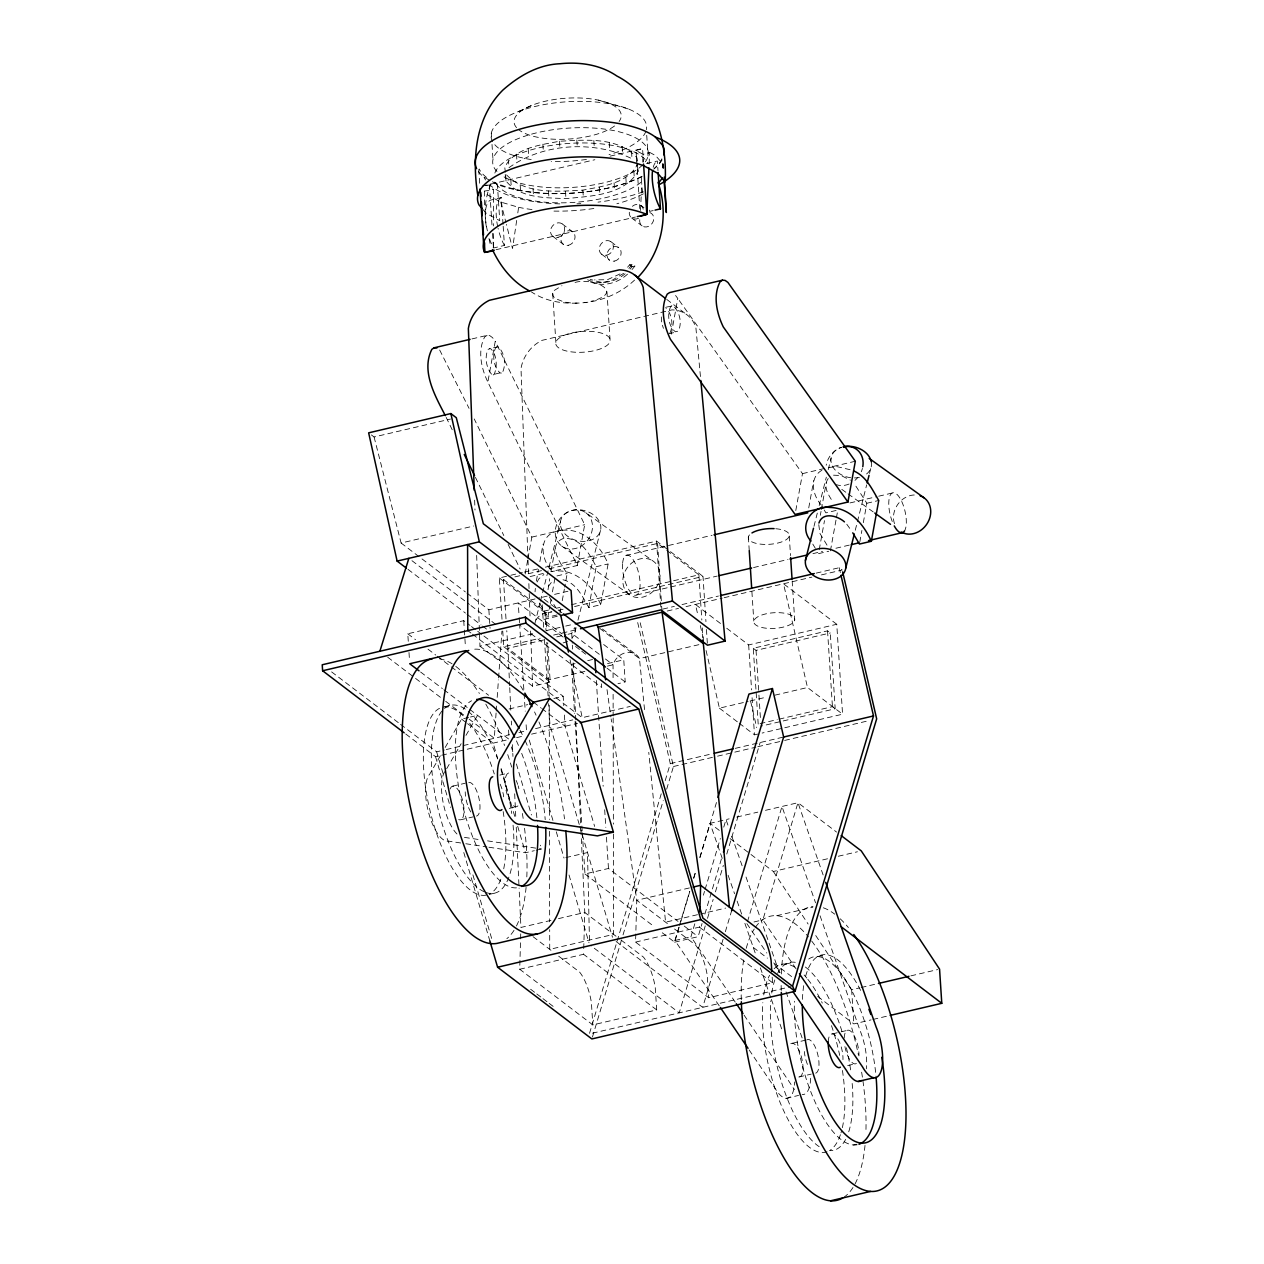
<?xml version="1.0" encoding="UTF-8"?>
<svg xmlns="http://www.w3.org/2000/svg" width="1264" height="1264" viewBox="0 0 1264 1264"><rect width="100%" height="100%" fill="white"/><g stroke="black" fill="none" stroke-linecap="round" stroke-linejoin="round"><path stroke-width="0.75" stroke-dasharray="5 3.75" d="M621.066 940.053L643.471 957.117A32.896 12.229 76.8 0 1 655.242 987.437L656.695 1009.92L592.832 1024.899L519.709 969.251L520.531 940.748M520.594 938.852L520.752 933.148M656.695 1009.92L583.557 954.288L583.668 950.481M583.731 948.585L584.79 912.466L580.934 829.911M772.178 977.135L772.541 982.76L708.693 997.723L635.555 942.091L636.772 900.268L611.144 718.868M772.541 982.76L699.419 927.112L699.529 923.32M640.532 210.519L641.764 183.391M642.744 162.092L643.092 154.35L636.013 150.511L639.774 208.576M649.111 164.004L649.649 152.375L643.092 154.35M496.088 712.975L494.287 738.287L469.213 719.216M496.231 711.032L496.641 705.186M497.194 697.396L498.443 679.858M498.585 677.915L501.919 631.178M535.051 591.789L535.351 588.376M563.001 579.765C576.637 582.973 582.356 596.671 588.803 607.51L600.716 604.713L608.11 563.934C600.021 544.231 581.156 526.029 558.261 530.896C537.579 534.925 540.486 559.652 552.4 571.533M548.007 589.782L549.698 578.738M588.803 607.51L596.197 566.714C589.577 553.901 579.939 536.536 562.891 538.638C546.743 545.321 561.2 564.566 567.173 573.524L564.708 587.128M821.916 470.224C808.77 477.934 812.689 495.14 821.126 504.873M818.772 524.686L819.957 533.455L827.557 546.048M828.204 478.535C822.643 486.371 828.536 495.314 833.039 502.061M516.676 220.442L512.52 248.566L506.39 224.392M517.798 212.937L518.619 207.312L500.749 202.066L487.699 194.988L484.349 191.133L493.371 189.553L493.529 225.908M600.716 604.713C592.626 585.027 573.777 566.825 550.883 571.691L577.3 565.498L487.857 382.076L495.251 341.28L492.518 337.63L489.737 335.608L487.067 335.371L470.082 339.352M525.16 573.998L527.625 560.41M527.973 558.467L531.844 537.105L474.221 418.937M536.347 581.061L538.464 569.4M539.87 561.643L543.03 544.152M551.104 570.965L555.67 545.716M560.837 608.49L559.778 614.32L547.865 617.116L549.982 605.456M550.33 603.513L551.041 599.626M552.447 591.852L555.259 576.321L567.173 573.524M562.243 600.716L564.36 589.071M577.3 565.498L584.695 524.702L495.251 341.28M671.326 334.17L677.788 298.478L675.071 294.828M795.783 510.545L802.482 473.637L677.788 298.478M808.739 507.891L813.668 480.699M820.32 515.285L821.031 511.399M821.379 509.455L826.308 482.263M819.214 549.761L824.491 520.626M830.416 550.851L836.057 519.773M836.405 517.829L837.463 512.015M859.789 542.114L861.906 530.453M863.312 522.68L866.835 503.262L854.164 483.448M534.798 623.831L540.012 603.039M540.486 601.143L560.426 521.716M575.136 631.51L576.084 627.734M577.98 620.166L600.763 529.395M813.984 526.345L817.302 513.105M819.198 505.537L826.324 477.176M828.22 469.608L831.064 458.263M855.27 530.232L866.662 484.855M869.506 473.494L871.402 465.942M661.246 793.839L589.356 1033.92L790.632 986.726M665.212 780.615L670.299 763.598L637.34 621.066M592.437 1037.049L622.473 936.782M623.026 934.886L663.252 800.554M666.665 789.21L673.459 766.505L639.473 619.565M719.248 1005.844L674.944 940.495L678.894 927.27M679.463 925.374L689.654 891.357M693.62 878.132L695.879 870.58M699.845 857.355L710.036 823.338L729.138 818.851M662.273 932.769L674.628 942.186L680.269 923.384M680.822 921.503L689.828 891.42M693.778 878.275L696.022 870.754M699.972 857.592L716.862 801.186M735.221 1002.099L690.934 936.75L694.884 923.526M703.384 895.181L704.506 891.389M705.075 889.508L720.354 838.49M723.751 827.146L726.01 819.578L728.601 827.004M674.628 942.186L698.123 936.671L702.057 923.51M704.885 914.109L722.329 855.839M705.249 925.896L679.21 1012.859L591.11 945.835M707.508 918.343L713.165 899.431M715.44 891.878L723.356 865.398M726.753 854.069L760.154 742.521M723.071 939.294L702.689 1007.345L616.137 941.506M725.346 931.726L731.572 910.933M747.451 921.74L781.974 806.464L815.549 902.812M796.099 968.888L762.871 919.876L797.963 802.719L836.563 832.075M490.938 183.786C484.365 198.385 483.828 215.354 487.398 230.87M575.041 282.425C593.29 277.227 626.438 292.268 590.904 301.385M537.153 581.977L538.669 579.007L543.899 574.472M548.276 586.512L552.795 580.508M637.167 160.891L636.772 157.589C617.985 136.544 585.106 139.925 559.462 141.252C540.186 145.06 514.717 147.714 504.747 167.196L505.347 172.141M555.876 342.433L552.7 293.248L554.217 290.467L561.943 285.711M506.011 180.989L505.553 173.8C524.355 194.846 557.219 191.464 582.862 190.137C602.138 186.329 627.608 183.675 637.577 164.194L638.036 171.398C623.958 195.32 590.699 196.125 565.94 198.606C545.574 197.705 520.01 198.385 506.011 180.989L505.221 174.385M440.346 755.809L429.728 774.153A35.281 13.114 76.8 0 0 428.875 813.637A35.281 13.114 76.8 0 0 448.467 841.129L463.872 843.451M445.165 747.466L461.581 719.105L468.675 717.446M446.666 768.733L461.155 743.722M465.974 735.379L477.555 715.361L470.461 717.02M669.936 333.032C673.633 325.148 672.069 313.63 665.591 307.626M627.608 267.21L629.583 264.84L632.474 264.16L634.955 266.056L631.368 270.37M628.887 268.474L632.474 264.16M630.088 269.106L632.063 266.736L634.955 266.056M631.51 151.538L631.984 158.743C594.301 140.193 543.251 143.022 508.95 167.685L508.491 160.481M634.56 280.102C618.459 295.255 597.066 303.076 575.12 303.139M623.642 273.372L612.139 280.245L602.991 282.393M625.111 273.751C614.794 282.757 599.057 285.253 586.654 279.344M627.497 274.162C617.053 283.91 600.605 287.829 587.728 280.592M493.213 374.966L494.256 374.223C497.463 366.323 497.052 354.773 490.637 348.643L488.125 349.306C484.302 357.27 486.292 368.235 492.044 374.808L502.566 372.28C506.264 364.38 504.715 352.877 498.237 346.873L489.31 348.532M487.067 335.371L484.697 336.935C477.334 350.855 481.331 368.519 487.857 382.076M496.894 346.747L495.725 347.521C492.028 355.421 493.576 366.923 500.054 372.927L501.381 373.054M671.863 305.73L670.678 306.504C667.076 314.325 668.277 326.396 675.418 331.816L678.231 331.089C682.418 323.173 679.716 311.75 673.191 305.841L664.264 307.5M620.024 273.925L607.463 279.692L594.538 279.897M518.682 111.437L533.108 104.865M636.013 150.511L642.57 148.536L643.439 162.092M482.279 186.124L594.87 159.722M610.133 156.151L642.57 148.536M503.056 224.392L501.318 197.595L490.464 200.154A29.372 10.918 76.8 0 0 486.83 229.211M646.504 163.562L657.375 161.018L657.991 170.577M503.183 226.303L504.415 245.437L493.545 247.981A29.372 10.918 76.8 0 1 489.658 239.291M653.219 210.551L649.601 211.388L649.348 207.565M496.088 249.703L635.381 217.045M668.751 333.807L676.919 331.895M371.363 434.911L374.081 436.981L450.553 419.048M374.081 436.981L401.115 543.03L473.779 525.998M531.844 537.105L584.695 524.702M802.482 473.637L825.123 468.328M855.333 461.249L828.9 467.443L837.084 466.669L850.877 469.876M501.998 619.234L499.327 577.964L508.918 575.72M510.83 575.262L522.348 572.56M524.26 572.118L537.674 568.974M545.353 567.173L656.569 541.087L668.956 550.519M505.995 618.87L503.467 579.56L507.259 578.675M514.875 576.89L520.594 575.547M528.194 573.761L541.529 570.633M549.129 568.847L657.612 543.409L665.259 549.24M530.106 576.558L543.33 573.461M625.885 555.481L712.074 535.272M849.993 502.93L876.805 496.641M878.717 496.199L892.131 493.055M596.197 566.714L608.11 563.934M836.104 510.466L825.898 512.852L822.09 506.469M866.835 503.262L878.749 500.465M466.937 593.1L488.868 609.785L539.918 597.825M547.233 596.102L541.719 597.398L561.848 612.708M554.58 594.38L571.091 590.509M408.272 641.275L407.782 633.785L463.73 620.656L469.955 625.38M503.467 579.56L544.737 610.97L548.544 610.07M556.16 608.284L559.968 607.399M571.391 604.713L698.897 574.82L701.82 620.024M499.327 577.964L545.779 613.293L551.531 611.95M559.194 610.149L563.033 609.248M574.535 606.546L703.021 576.431L705.944 621.635M636.724 594.949L717.162 576.084M753.549 567.552L788.041 559.478M812.942 553.632L822.516 551.388M835.915 548.244L849.329 545.1M818.503 553.648L828.726 551.262M557.25 616.279L543.157 619.581L561.99 633.912M476.654 555.417L479.972 646.173L533.329 633.659M546.664 630.531L563.823 626.502M565.719 626.059L571.439 624.716M662.857 609.074L674.36 606.372M682.023 604.571L718.458 596.039M816.212 573.113L839.217 567.71L842.235 570.001L819.499 575.341M502.756 631.02L503.783 646.757L540.218 638.209M553.632 635.065L578.564 629.219M543.599 639.979L507.907 648.353L509.645 685.688M556.745 636.898L566.13 634.702M568.01 634.259L571.77 633.375A15.832 13.414 -52.7 0 1 574.567 627.924M667.218 611.033L678.499 608.395M686.02 606.625L722.234 598.141M724.146 597.698L811.915 577.111M575.057 663.632L571.439 664.469L574.599 713.433M587.697 660.661L594.933 658.971M607.51 663.616L623.768 659.808L625.206 681.991L617.97 683.698M584.884 671.389L549.192 679.763L507.907 648.353L506.769 630.657M607.415 666.112L613.056 664.785A15.832 13.414 -52.7 0 1 625.68 652.698A15.832 13.414 -52.7 0 1 639.473 658.591L699.592 644.498M444.77 706.702L451.169 705.201M479.972 646.173L532.602 686.21L550.219 682.086L547.691 642.776M726.737 628.255L748.667 644.94L836.752 624.274L842.567 714.192L762.145 733.057M758.195 724.067L753.281 648.274L827.541 630.862L830.29 632.964L835.188 708.756L760.944 726.168M753.281 648.274L756.046 650.375L830.29 632.964M509.092 708.993L527.736 704.617M553.853 698.486L563.175 696.306L563.776 705.675M400.593 724.383L436.649 751.811L444.328 750.01M446.255 749.552L509.439 734.732M518.919 732.52L526.503 730.734L525.998 722.913M535.541 728.617L572.734 719.895M472.499 634.212L582.214 717.668L630.246 706.418M405.744 733.989L435.543 756.662L509.155 739.393L468.77 708.662M516.613 737.639L524.086 735.901M531.544 734.147L577.553 723.356M706.086 650.533L719.421 708.172L748.146 701.441M750.058 700.983L765.368 697.396M774.943 695.153L807.506 687.521L842.567 714.192M452.781 786.145L465.215 783.222M499.849 775.101L508.728 773.015M760.091 723.624L777.234 719.611M779.13 719.153L832.439 706.655L835.188 708.756M739.235 723.245L754.482 734.842L760.217 733.499M670.299 763.598L712.359 753.739M735.3 748.351L783.648 737.023M673.459 766.505L715.629 756.615M717.541 756.172L732.883 752.57M734.795 752.127L755.888 747.182M757.8 746.724L782.732 740.894M784.644 740.435L868.984 720.654M460.459 819.846L472.894 816.923M509.313 808.391L516.423 806.716M488.899 847.228L525.476 852.758L534.356 850.672M536.141 850.245L541.466 848.997L540.344 845.221M736.786 817.065L757.815 812.136M765.463 810.335L797.963 802.719L823.133 874.972M565.83 857.608L587.507 852.536L589.514 942.691M489.247 894.406L494.05 893.285M582.325 832.865L584.979 873.977L608.474 868.479L678.025 921.393M550.978 920.397L520.926 927.444L519.093 888.134M558.483 918.628L584.79 912.466L619.565 938.931M689.37 887.944L636.772 900.268L668.561 924.458M730.102 838.601L773.331 871.496L828.757 858.493M838.316 856.249L857.434 851.762M697.507 914.694L665.575 922.183L648.764 752.317M699.387 914.267L725.678 908.089M519.709 969.251L583.557 954.288M635.555 942.091L699.419 927.112M776.649 915.721L812.815 907.236M674.944 940.495L690.934 936.75M753.992 921.962L762.871 919.876M785.797 964.037L793.792 962.157M817.761 956.532L825.755 954.652M815.738 935.55L851.636 989.759L859.283 987.958M861.195 987.516L876.489 983.929M910.886 975.855L937.651 969.583M817.697 996.427L853.848 1023.919L871.054 1019.89M872.966 1019.448L888.244 1015.861M792.433 1043.242L808.407 1039.498M832.391 1033.873L839.501 1032.214M841.271 1031.787L848.381 1030.128M798.816 1077.023L811.251 1074.1M847.67 1065.568L854.764 1063.893M786.145 1098.337L798.579 1095.43M853.405 1144.994L856.613 1144.236M485.787 185.618L489.389 184.986L493.371 189.553M584.126 302.586L586.796 302.301M833.529 475.185L841.034 475.517L850.467 480.194M577.079 303.091C561.09 303.802 544.847 300.927 531.354 291.873M570.57 302.902L564.06 302.017L555.165 298.462L553.063 296.029L552.7 293.248M601.301 282.346L590.146 279.391M464.457 837.384L479.862 839.707M487.556 840.86L541.466 848.997M465.8 843.736L486.972 846.943M598.299 100.125L628.334 108.957M649.649 152.375L655.605 155.614L662.936 164.036M478.408 171.62A94.753 36.103 -3.7 0 0 484.08 177.229L490.748 180.847M492.407 181.747L497.4 184.449A94.753 36.103 -3.7 0 0 641.243 176.881M841.777 489.342L846.485 492.723M848.065 493.861L873.219 511.92M585.99 512.852A20.556 17.554 -54.3 0 1 580.018 546.759A20.556 17.554 -54.3 0 1 555.544 528.7A20.556 17.554 -54.3 0 1 585.99 512.852L653.599 561.421A20.556 17.554 -54.3 0 1 647.626 595.312A20.556 17.554 -54.3 0 1 623.152 577.269A20.556 17.554 -54.3 0 1 653.599 561.421M561.706 546.016L629.314 594.586M640.959 205.447L643.945 207.707M631.652 217.961L642.065 225.877M610.954 241.708L618.744 247.649M629.583 264.84L632.063 266.736M666.744 299.426L686.873 314.736M562.243 223.918L572.639 231.818M601.648 254.222L609.438 260.163M552.937 236.415L563.333 244.331M836.752 624.274L783.506 583.778L807.506 687.521M670.505 551.689L703.021 576.431M666.776 550.393L698.897 574.82M720.48 623.484L695.421 604.429L698.091 615.963M719.421 708.172L737.702 722.092M602.422 628.998L636.076 654.594M599.721 628.35L639.473 658.591L644.893 713.259M603.639 644.498L623.768 659.808M599.294 654.31L571.77 633.375L572.229 643.202M605.409 658.971L613.056 664.785L613.087 680.522M607.036 668.182L625.206 681.991M563.128 637.056L518.24 602.912L519.077 615.852M575.515 646.473L580.16 650.012M581.709 651.181L586.354 654.72M401.115 543.03L465.373 591.915M411.969 560.695L469.434 604.413M470.982 605.598L495.836 624.495M407.988 569.353L465.452 613.072M467.016 614.257L480.984 624.89M482.548 626.075L487.209 629.614M503.783 646.757L550.219 682.086M471.504 626.565L476.165 630.12M477.713 631.289L482.374 634.844M483.938 636.029L563.175 696.306M467.791 630.625L470.935 633.011M719.295 830.385L710.036 823.338L722.297 858.54M533.519 702.231L541.039 707.966M541.814 708.551L565.119 726.279L594.633 826.435M407.782 633.785L415.556 639.695M427.975 649.143L435.748 655.052M437.297 656.237L449.731 665.686M451.28 666.871L488.583 695.247M420.596 672.021L442.353 688.564M443.901 689.749L467.206 707.477M387.7 657.217L444.122 700.13M445.702 701.33L467.633 718.015M461.581 719.105L466.084 722.534M467.601 723.687L493.165 743.137L497.637 758.258M753.281 947.415L767.422 958.175M773.694 962.963L792.56 977.309M684.219 926.085L698.123 936.671M674.534 929.008L695.453 944.919A32.896 12.229 76.8 0 1 707.24 975.255L708.693 997.723M331.626 671.911L399.029 723.182M584.979 873.977L654.547 926.891M533.045 936.671L552.716 951.618M558.688 956.169L579.607 972.079A32.896 12.229 76.8 0 1 591.378 1002.415L592.832 1024.899M530.611 989.238L535.257 992.777M536.789 993.946L541.434 997.47M542.983 998.655L547.612 1002.178M549.161 1003.347L553.806 1006.887M846.785 524.244L851.841 531.291M483.022 209.555L486.435 213.474L499.738 220.694L497.4 184.449M439.667 350.017L469.055 408.351M746.882 923.636L766.821 953.04M774.563 964.479L780.109 972.632M744.085 1015.166L790.6 1083.785A35.281 13.114 76.8 0 0 794.456 1089.473M749.141 1049.957L774.611 1087.53A35.281 13.114 76.8 0 0 794.677 1081.984M773.331 871.496L808.138 924.047M549.319 596.908L555.97 607.905M539.507 603.149L547.865 617.116M812.784 544.073L816.607 550.456M446.176 417.404L452.212 429.744M475.422 477.365L503.815 535.557M508.112 544.373L520.152 569.069M820.067 915.784L860.105 1030.666A35.281 13.114 76.8 0 1 866.346 1068.791M731.824 836.262L742.805 867.752M746.029 877.026L779.604 973.375M786.066 991.892L802.861 1040.067M728.096 875.194L734.574 893.743M737.133 901.121L741.668 914.125M744.875 923.336L755.872 954.889M760.391 967.861L770.724 997.501M771.372 999.35L782.353 1030.855M662.399 325.29L663.426 328.34M579.244 824.444L549.998 725.22L548.608 703.7M579.797 826.324L612.487 937.272M529.268 740.104L552.984 820.589M556.302 831.823L564.028 858.035M569.021 874.988L589.008 942.77M511.383 746.961L513.611 754.513M516.407 763.962L531.433 814.98M500.971 769.602L515.459 818.74M517.687 826.293L525.476 852.758M436.649 751.811L443.901 776.412M472.91 874.862L491.886 939.231M435.543 756.662L450.505 807.427M463.793 852.536L489.847 940.906M500.749 202.066L505.932 222.527M839.217 567.71L840.544 573.414M750.674 701.504L756.709 727.606M700.303 625.569L703.416 639.015M488.994 238.517L490.574 246.164M570.08 659.808L582.214 717.668M607.02 689.607L610.875 716.909M661.657 321.925L661.183 315.178M637.435 166.437L638.036 171.398M700.446 376.546L695.879 327.55A33.559 28.408 -52.7 0 0 671.927 309.885L541.987 340.364A33.559 28.408 -52.7 0 0 521.005 368.551L527.925 557.961M851.636 989.759L853.848 1023.919M827.541 630.862L832.439 706.655M789.257 536.047L790.521 555.591M792.165 580.998L794.693 620.103A20.556 7.837 -3.7 0 1 762.508 627.639A20.556 7.837 -3.7 0 1 765.542 613.941A20.556 7.837 -3.7 0 1 794.693 620.103M756.046 650.375L758.811 693.13M758.937 695.074L760.438 718.394M748.367 536.963L749.252 550.646M751.906 591.694L753.802 621.019M748.667 644.94L751.574 689.891M752.08 697.712L754.482 734.842M706.45 629.488L707.477 645.209M702.326 627.892L702.958 637.72M646.726 135.327L648.069 156.009M636.772 157.589L637.009 161.192M633.833 170.909L634.307 178.098M657.612 543.409L661.546 604.35M661.672 606.309L662.052 612.203M656.569 541.087L660.393 600.052M660.519 602.012L660.898 607.921M625.838 177.26L626.296 184.449M622.141 146.45L622.599 153.655M614.099 182.822L614.573 190.011M609.28 142.674L609.754 149.879M606.957 291.7L610.149 341.201A27.287 10.396 -3.7 0 1 567.425 351.218A27.287 10.396 -3.7 0 1 571.454 333.017A27.287 10.396 -3.7 0 1 610.149 341.201M599.452 187.214L599.91 194.403M593.843 140.478L594.301 147.667M582.862 190.137L583.336 197.342M576.842 139.988L577.3 147.177M601.474 683.808L601.711 687.505L519.678 625.095L523.975 691.613A145.913 54.226 76.8 0 0 472.151 649.491M565.482 191.401L565.94 198.606M596.324 680.506L603.165 786.24M604.682 809.734L605.819 827.351M606.451 837.147L608.474 868.479M559.462 141.252L559.92 148.441M548.481 190.911L548.955 198.116M542.872 144.175L543.346 151.364M575.104 721.254L582.198 830.906M533.045 188.715L533.503 195.904M528.226 148.567L528.684 155.772M564.392 715.029L565.119 726.279M520.183 184.939L520.657 192.128M516.486 154.129L516.96 161.334M545.779 613.293L546.917 630.989M544.737 610.97L546.016 630.625M546.775 642.412L549.224 697.475M542.209 604.792L543.789 629.361M544.421 639.157L548.102 695.879M510.814 179.851L511.272 187.04M491.285 133.178L491.522 136.939M492.012 144.459L492.976 159.501M519.188 617.701L519.551 623.247M524.102 693.573L525.239 711.174M489.389 184.986L492.012 225.624M492.518 233.366L493.513 248.866M478.772 169.534L479.767 185.034M508.555 730.023L509.044 737.528M488.868 609.785L490.069 628.287M463.73 620.656L464.22 628.145M464.346 630.025L465.436 646.884M408.999 652.508L409.473 659.998M572.323 645.177L572.497 649.096M573.145 662.857L575.799 719.848M575.894 721.823L580.84 827.952M509.74 687.663L510.846 711.253M511.304 721.065L511.478 724.999M512.394 744.654L512.947 756.457M514.685 793.792L515.886 819.341M516.249 827.209L518.998 886.159M528.004 559.936L528.573 575.72M528.858 583.62L529.158 591.505M529.221 593.48L530.09 617.164M530.596 630.973L532.602 686.21M474.632 500.165L474.995 510.024M493.56 233.571L493.639 250.793M484.349 191.133L484.428 208.37M613.119 694.299L613.151 715.945M613.166 717.92L613.372 824.175M613.388 834.019L613.593 934.38L549.729 949.359L549.682 929.672M549.24 705.344L549.477 819.467M549.492 831.285L549.666 921.804M662.115 159.801A94.753 36.103 -3.7 0 1 653.709 169.155M643.281 191.765A98.608 37.572 -3.7 0 1 597.998 202.129M580.792 203.63A98.608 37.572 -3.7 0 1 576.969 203.804M559.857 203.883A98.608 37.572 -3.7 0 1 490.242 185.271M485.55 179.978A98.608 37.572 -3.7 0 1 484.08 177.229M661.862 158.79A92.888 35.392 -3.7 0 1 654.199 168.396M642.191 176.281A92.888 35.392 -3.7 0 1 494.113 182.063M486.561 177.434A92.888 35.392 -3.7 0 1 479.246 169.013M641.101 182.19A77.641 29.593 -3.7 0 1 560.71 202.84A77.641 29.593 -3.7 0 1 495.33 182.3M494.856 173.073A77.641 29.593 -3.7 0 1 570.111 143.338A77.641 29.593 -3.7 0 1 647.926 163.467M653.204 167.322A29.372 10.918 76.8 0 1 657.375 161.018M642.87 192.634A29.372 10.918 76.8 0 1 641.591 184.102M641.464 182.458A29.372 10.918 76.8 0 1 641.496 174.874M504.415 245.437A29.372 10.918 76.8 0 1 498.079 228.389M497.7 226.667A29.372 10.918 76.8 0 1 501.318 197.595M649.838 212.557A7.789 6.604 -52.7 0 1 653.298 221.168A7.789 6.604 -52.7 0 1 644.735 226.951A7.789 6.604 -52.7 0 1 639.789 219.351M632.379 206.301A7.789 6.604 -52.7 0 1 643.36 210.045M638.589 218.23A7.789 6.604 -52.7 0 1 629.377 211.436M643.329 193.834A92.888 35.392 -3.7 0 1 616.879 203.757M593.843 208.513A92.888 35.392 -3.7 0 1 551.768 211.041M531.986 209.54A92.888 35.392 -3.7 0 1 518.619 207.312M516.549 127.648A53.704 20.461 -3.7 0 1 566.951 98.165A53.704 20.461 -3.7 0 1 619.123 121.486M614.573 125.942A53.704 20.461 -3.7 0 1 565.861 139.214A53.704 20.461 -3.7 0 1 519.093 130.018M496.989 171.556A77.957 29.704 -3.7 0 1 569.021 128.075A77.957 29.704 -3.7 0 1 644.988 162.298M642.665 164.92A77.957 29.704 -3.7 0 1 575.515 187.183A77.957 29.704 -3.7 0 1 502.709 176.107M645.904 131.251A77.957 29.704 -3.7 0 1 609.027 154.682M586.449 159.438A77.957 29.704 -3.7 0 1 551.215 161.397M531.212 159.564A77.957 29.704 -3.7 0 1 496.12 124.836A77.957 29.704 -3.7 0 1 586.18 101.452A77.957 29.704 -3.7 0 1 646.362 129.671M519.962 730.086A96.459 35.85 76.8 0 1 523.533 737.149M525.176 740.688A96.459 35.85 76.8 0 1 545.211 819.641M516.486 887.849A96.459 35.85 76.8 0 1 462.008 803.13A96.459 35.85 76.8 0 1 471.583 700.793M516.407 740.862A96.459 35.85 76.8 0 1 518.714 746.06M521.684 753.376A96.459 35.85 76.8 0 1 537.216 821.505M500.133 784.17A17.285 6.431 76.8 0 1 503.688 796.841M517.924 805.847A17.285 6.431 76.8 0 1 506.248 791.059A17.285 6.431 76.8 0 1 510.498 773.284M516.123 780.425A17.285 6.431 76.8 0 1 517.687 784.359M518.129 785.766A17.285 6.431 76.8 0 1 518.888 788.689M486.055 895.149A96.459 35.85 76.8 0 1 429.918 810.192A96.459 35.85 76.8 0 1 441.357 707.556M443.174 707.082A96.459 35.85 76.8 0 1 463.667 716.372M469.671 723.245A96.459 35.85 76.8 0 1 494.287 773.963M503.167 811.567A96.459 35.85 76.8 0 1 503.704 868.874M500.813 879.238A96.459 35.85 76.8 0 1 489.61 893.948M456.968 833.987A35.281 13.114 76.8 0 1 442.811 800.902A35.281 13.114 76.8 0 1 445.702 770.408M513.073 825.155A96.459 35.85 76.8 0 1 485.897 892.479M484.191 891.784A96.459 35.85 76.8 0 1 432.035 741.415A96.459 35.85 76.8 0 1 497.7 758.985M501.113 768.496A96.459 35.85 76.8 0 1 511.715 813.463M470.856 811.994A17.285 6.431 76.8 0 1 467.98 806.116M467.49 804.757A17.285 6.431 76.8 0 1 465.215 791.849M468.77 782.4A17.285 6.431 76.8 0 1 478.93 798.058A17.285 6.431 76.8 0 1 476.449 816.086M450.126 788.989A17.285 6.431 76.8 0 1 462.387 799.622A17.285 6.431 76.8 0 1 458.69 819.578M439.414 658.781A145.913 54.226 76.8 0 1 454.313 665.322M455.798 666.412A145.913 54.226 76.8 0 1 479.388 693.43M485.818 704.111A145.913 54.226 76.8 0 1 504.541 745.476M507.733 754.608A145.913 54.226 76.8 0 1 511.683 767.106M522.364 813.479A145.913 54.226 76.8 0 1 523.533 820.921M524.528 828.252A145.913 54.226 76.8 0 1 526.772 877.785M526.093 887.407A145.913 54.226 76.8 0 1 514.985 928.708M514.006 930.336A145.913 54.226 76.8 0 1 506.848 938.662M534.546 711.932A145.913 54.226 76.8 0 1 536.047 715.187M538.954 721.934A145.913 54.226 76.8 0 1 564.502 818.867M827.051 1151.757A96.459 35.85 76.8 0 1 781.658 1106.205A96.459 35.85 76.8 0 1 762.84 1002.621M763.74 994.942A96.459 35.85 76.8 0 1 769.571 975.271M774.137 968.761A96.459 35.85 76.8 0 1 796.036 967.955M804.109 974.986A96.459 35.85 76.8 0 1 806.795 978.036M807.854 979.347A96.459 35.85 76.8 0 1 822.295 1003.095M831.491 1025.657A96.459 35.85 76.8 0 1 839.691 1055.361M842.44 1070.466A96.459 35.85 76.8 0 1 841.002 1132.844M840.418 1134.693A96.459 35.85 76.8 0 1 830.464 1149.987M810.666 1078.239A35.281 13.114 76.8 0 1 802.134 1094.592M819.183 1146.685A96.459 35.85 76.8 0 1 770.835 1000.756M771.735 993.062A96.459 35.85 76.8 0 1 774.816 979.948M777.565 973.391A96.459 35.85 76.8 0 1 797.094 962.757M805.342 967.007A96.459 35.85 76.8 0 1 842.946 1034.663M846.406 1047.777A96.459 35.85 76.8 0 1 850.956 1072.378M852.173 1083.453A96.459 35.85 76.8 0 1 848.397 1132.828M845.648 1139.37A96.459 35.85 76.8 0 1 829.437 1150.603M807.427 1064.399A17.285 6.431 76.8 0 1 804.346 1051.537M806.795 1039.94A17.285 6.431 76.8 0 1 817.808 1054.666A17.285 6.431 76.8 0 1 814.806 1073.262M790.806 1043.701A17.285 6.431 76.8 0 1 802.292 1060.622A17.285 6.431 76.8 0 1 796.984 1076.312M741.273 999.84A145.913 54.226 76.8 0 1 744.054 957.954M746.218 948.348A145.913 54.226 76.8 0 1 754.245 929.008M755.382 927.318A145.913 54.226 76.8 0 1 808.423 936.908M811.646 940.969A145.913 54.226 76.8 0 1 858.43 1055.029M861.637 1072.204A145.913 54.226 76.8 0 1 865.856 1133.16M865.018 1145.421A145.913 54.226 76.8 0 1 855.112 1183.799M852.979 1187.496A145.913 54.226 76.8 0 1 844.226 1197.024M802.435 999.366A96.459 35.85 76.8 0 1 803.714 985.572M805.642 976.235A96.459 35.85 76.8 0 1 861.448 992.05M857.197 1144.757A96.459 35.85 76.8 0 1 814.079 1099.759A96.459 35.85 76.8 0 1 794.44 1001.246M808.739 959.028A96.459 35.85 76.8 0 1 876.157 1077.829M828.22 1041.884A17.285 6.431 76.8 0 1 836.152 1036.385A17.285 6.431 76.8 0 1 842.962 1059.627M856.392 1063.451A17.285 6.431 76.8 0 1 844.905 1046.513M844.21 1038.139A17.285 6.431 76.8 0 1 852.141 1032.641A17.285 6.431 76.8 0 1 858.951 1055.882M781.247 990.47A145.913 54.226 76.8 0 1 781.152 984.814M781.342 973.991A145.913 54.226 76.8 0 1 813.005 906.367M823.338 907.789A145.913 54.226 76.8 0 1 834.777 914.188M840.212 918.802A145.913 54.226 76.8 0 1 848.381 927.539M775.78 528.731A20.556 7.837 -3.7 0 1 788.104 538.101A20.556 7.837 -3.7 0 1 761.829 544.263A20.556 7.837 -3.7 0 1 749.505 534.893M892.258 521.511A20.556 7.631 76.8 0 1 890.52 494.698A20.556 7.631 76.8 0 1 902.828 504.067A20.556 7.631 76.8 0 1 904.566 530.88M575.025 627.402A20.556 15.484 14.1 0 1 572.292 637.641M567.647 641.243A20.556 15.484 14.1 0 1 563.112 642.886M536.062 619.992A20.556 15.484 14.1 0 1 551.894 611.839M871.291 461.834A20.556 15.484 14.1 0 1 863.928 475.675M859.394 477.318A20.556 15.484 14.1 0 1 833.023 467.111A20.556 15.484 14.1 0 1 841.492 447.314A20.556 17.554 -54.3 0 0 826.182 465.247M862.427 468.407A20.556 17.554 -54.3 0 1 861.274 471.756M857.513 477.808A20.556 17.554 -54.3 0 1 854.985 480.336M849.092 484.033A20.556 17.554 -54.3 0 1 836.42 484.697M894.517 523.691A20.556 17.554 -54.3 0 1 915.547 494.967M568.452 245.279A7.789 6.604 -52.7 0 0 573.856 233.05A7.789 6.604 -52.7 0 0 561.658 235.91A7.789 6.604 -52.7 0 0 568.452 245.279M558.056 237.363A7.789 6.604 -52.7 0 0 563.46 225.134A7.789 6.604 -52.7 0 0 551.246 227.994A7.789 6.604 -52.7 0 0 558.056 237.363M614.557 261.095A7.789 6.604 -52.7 0 0 619.96 248.882A7.789 6.604 -52.7 0 0 607.763 251.741A7.789 6.604 -52.7 0 0 614.557 261.095M606.767 255.17A7.789 6.604 -52.7 0 0 612.171 242.941A7.789 6.604 -52.7 0 0 599.958 245.801A7.789 6.604 -52.7 0 0 606.767 255.17M622.567 563.918A20.556 7.631 76.8 0 0 634.733 595.249A20.556 7.631 76.8 0 0 636.598 566.493A20.556 7.631 76.8 0 0 622.567 563.918M564.771 533.708A20.556 15.484 14.1 0 0 599.499 533.234A20.556 15.484 14.1 0 0 577.537 509.74A20.556 15.484 14.1 0 0 564.771 533.708"/><path stroke-width="1.5" d="M699.861 911.913L700.635 885.306L662.052 612.203L598.204 627.181A15.832 13.414 -52.7 0 0 596.703 624.969M640.263 216.318L646.82 214.359L648.938 167.875M847.939 502.045L855.333 461.249L727.922 282.441L725.125 280.418L722.471 280.181L669.62 292.569L667.25 294.117C659.887 308.053 663.884 325.717 670.41 339.273L795.088 514.432L847.939 502.045L723.261 326.886C716.735 313.314 712.738 295.65 720.101 281.73L722.471 280.181M852.758 532.839L859.441 544.057L871.354 541.261L878.749 500.465C872.176 489.5 866.63 476.812 854.274 471.172M805.437 560.379L813.51 528.226M845.774 568.057L854.306 534.008M867.136 482.959L869.032 475.39M717.984 797.426L748.952 694.047L772.43 688.532L783.648 737.023L731.572 910.933M723.45 852.078L772.43 688.532M489.847 940.906L497.605 967.229L591.868 1038.945L795.072 991.292L792.544 986.283L873.503 715.945L840.987 575.325M379.864 651.244L408.857 558.325M818.914 523.043C822.674 511.509 837.653 515.807 844.447 521.874M549.508 698.486L517.655 753.534A35.281 13.114 76.8 0 0 516.802 793.018A35.281 13.114 76.8 0 0 536.394 820.51L613.403 832.139L581.108 722.534L549.508 698.486L533.519 702.231L501.666 757.278A35.281 13.114 76.8 0 0 500.813 796.762A35.281 13.114 76.8 0 0 520.42 824.254L597.414 835.883L613.403 832.139M637.593 277.685C661.925 252.689 669.304 215.117 658.023 182.332M470.082 339.352L434.216 347.774L431.846 349.322C420.833 371.363 435.322 396.201 445.323 415.635M655.036 210.124L660.456 208.844L658.117 172.489M484.001 242.704L484.633 252.389L494.177 250.146M637.277 216.586L646.82 214.359L643.566 164.02M467.791 630.625L467.585 544.563L560.774 615.457L572.529 612.708L571.091 590.509L483.338 523.754L456.288 417.705L450.853 413.565L368.646 432.841L397.117 561.09L406.439 568.168M397.117 561.09L479.325 541.814L572.529 612.708M714.002 534.83L807.854 512.821M792.544 986.283L702.895 918.075L639.853 704.159L525.429 617.116L322.225 664.769L322.62 670.757L404.164 732.804M719.074 575.641L751.638 568.01M789.953 559.02L807.19 554.975M851.241 544.658L858.904 542.856M868.479 540.613L902.954 532.523M322.62 670.757L525.824 623.105L638.731 709.009L700.793 919.576L795.072 991.292L876.663 718.868L842.677 571.913M575.262 623.831L672.448 601.032L725.094 641.085L707.477 645.209L661.025 609.88L580.476 628.761M720.369 595.581L814.3 573.556M529.6 704.174L533.329 703.305M580.223 722.739L638.731 709.009M714.271 753.281L733.389 748.809M783.648 737.023L873.503 715.945M693.114 887.059L700.635 885.306L759.316 929.941A32.896 12.229 76.8 0 1 771.087 960.277L771.814 971.51M537.01 934.001L497.052 943.371A145.913 54.226 76.8 0 1 411.274 811.156A145.913 54.226 76.8 0 1 432.177 658.86M497.605 967.229L700.793 919.576M878.401 983.471L908.974 976.314M890.156 1015.403L941.775 1003.316L939.563 969.14L861.258 850.877L841.192 835.599M858.098 1081.463L874.072 1077.718M830.574 1200.8L870.548 1191.431M484.586 242.814L484.633 252.389L493.639 250.793M434.216 347.774L436.886 348.011M529.679 291.004C512.868 282.457 500.291 266.499 492.423 249.593M869.205 458.421L924.237 497.953M874.799 513.058L890.52 524.339M634.228 274.683L665.196 298.241M662.052 612.203L703.337 643.613L729.439 907.22M563.396 613.893L600.542 642.144M565.119 636.298L605.519 667.029M841.208 926.796L941.775 1003.316M534.04 702.642L465.673 650.628L409.726 663.742L419.048 670.836M476.623 168.649A94.753 36.103 -3.7 0 1 541.118 124.251A94.753 36.103 -3.7 0 1 655.368 137.065L662.842 145.66A94.753 36.103 -3.7 0 1 663.963 155.03M481.995 208.386L478.961 204.894A94.753 36.103 -3.7 0 1 531.939 162.866A94.753 36.103 -3.7 0 1 644.403 166.09L657.722 173.31L665.196 181.905C667.139 141.694 655.352 95.622 616.879 76.03C600.226 64.638 579.67 61.715 559.968 63.737C538.085 64.669 518.904 75.951 502.835 90.107C475.138 117.742 471.914 158.743 477.839 195.525M799.417 973.786L862.538 1066.911A35.281 13.114 76.8 0 0 881.024 1071.224A35.281 13.114 76.8 0 0 876.094 1026.905L825.708 882.351M793.397 992.24L846.564 1070.655A35.281 13.114 76.8 0 0 861.4 1080.562M736.343 1003.727L742.979 1013.538M720.354 1007.487L748.035 1048.314M810.982 541.087C797.9 527.009 811.219 504.652 829.69 507.449C849.945 507.701 863.628 524.276 871.354 541.261M464.251 454.44L474.569 475.596M450.853 413.565L479.325 541.814M560.774 615.457L568.468 652.098M598.204 627.181L605.63 679.842M663.379 167.717L662.936 164.036L663.205 167.907M700.809 380.464L725.094 641.085M672.448 601.032L643.234 287.513A33.559 28.408 -52.7 0 0 619.281 269.848L489.342 300.311A33.559 28.408 -52.7 0 0 468.359 328.514L474.269 490.306M664.027 179.551L666.318 212.51L664.264 177.15M790.648 557.55L792.038 579.054M749.252 550.646L751.653 587.792M703.084 639.679L703.337 643.613M594.933 658.971L595.818 672.669M525.429 617.116L525.824 623.105M480.747 192.381L480.999 196.252M481.379 202.05L482.248 215.607M482.627 221.421L483.512 234.962M480.02 188.921L483.527 243.194M655.368 137.065A98.608 37.572 -3.7 0 1 659.334 184.591M660.456 208.844A29.372 10.918 76.8 0 1 652.508 170.972M484.633 252.389A92.888 35.392 -3.7 0 1 536.568 211.183A92.888 35.392 -3.7 0 1 646.82 214.359M662.21 177.908A92.888 35.392 -3.7 0 1 658.844 182.553M545.685 827.414A96.459 35.85 76.8 0 1 502.077 872.76A96.459 35.85 76.8 0 1 464.22 732.077A96.459 35.85 76.8 0 1 519.046 728.396M476.686 699.387A96.459 35.85 76.8 0 1 514.669 737.228M537.5 825.439A96.459 35.85 76.8 0 1 521.59 886.443M501.934 809.592A17.285 6.431 76.8 0 1 490.827 796.999A17.285 6.431 76.8 0 1 492.739 776.775M565.798 830.938A145.913 54.226 76.8 0 1 525.129 932.943A145.913 54.226 76.8 0 1 449.02 791.406A145.913 54.226 76.8 0 1 468.739 650.454M524.876 693.13A145.913 54.226 76.8 0 1 532.002 706.592M842.661 1198.019A145.913 54.226 76.8 0 1 778.545 1148.107A145.913 54.226 76.8 0 1 741.336 1001.752M881.798 1057.32A96.459 35.85 76.8 0 1 851.272 1139.259A96.459 35.85 76.8 0 1 802.324 1004.706M868.905 1009.241A96.459 35.85 76.8 0 1 870.833 1014.502M876.157 1077.829A96.459 35.85 76.8 0 1 859.014 1144.268M840.402 1067.195A17.285 6.431 76.8 0 1 832.233 1060.638A17.285 6.431 76.8 0 1 828.22 1041.884M853.785 934.507A145.913 54.226 76.8 0 1 905.767 1124.944A145.913 54.226 76.8 0 1 843.025 1175.046A145.913 54.226 76.8 0 1 781.31 992.382M751.969 532.934A20.556 7.837 -3.7 0 1 774.089 528.621M904.566 530.88A20.556 7.631 76.8 0 1 894.248 525.903M871.291 461.834A20.556 15.484 14.1 0 0 843.088 446.887A20.556 17.554 -54.3 0 1 862.791 466.716M920.16 495.82A20.556 17.554 -54.3 0 1 928.124 521.921A20.556 17.554 -54.3 0 1 901.216 531.97M809.766 572.355A20.556 15.484 14.1 0 0 844.51 571.897A20.556 15.484 14.1 0 0 822.532 548.386A20.556 15.484 14.1 0 0 809.766 572.355"/></g></svg>
